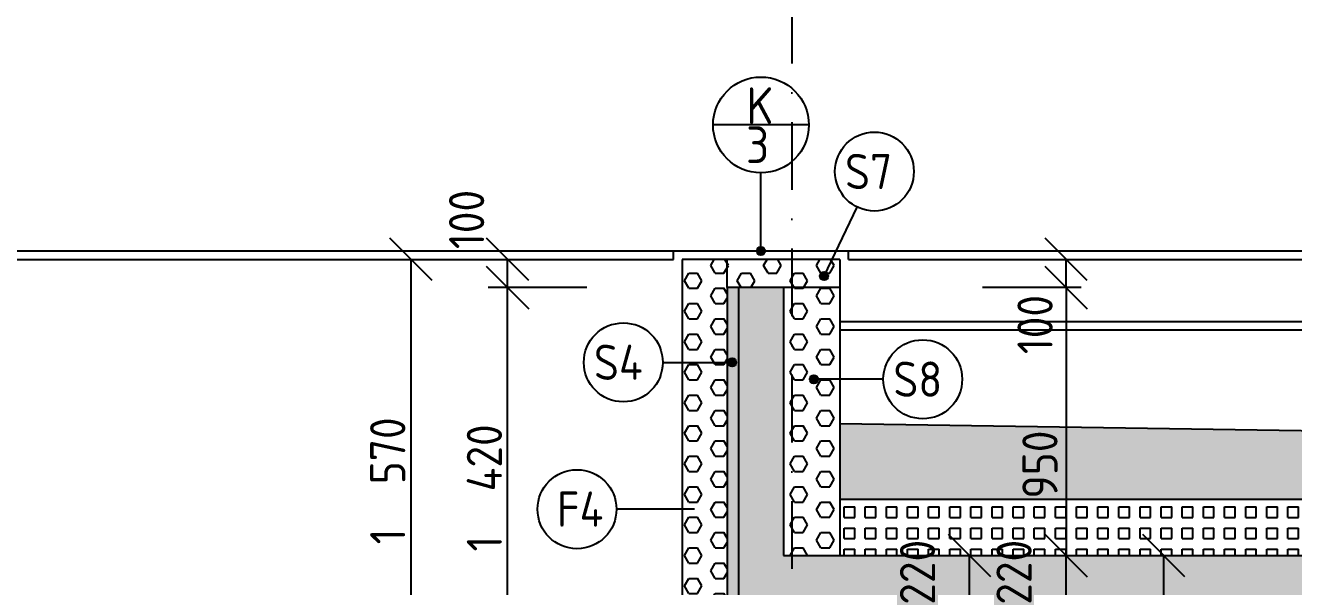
# Model space of a CAD drawing. Extents: x 3792242 to 5145247, y -1546315 to -1031918.
# Drawn here: x 3933545 to 3938045, y -1492970 to -1490980 of the extents above; entities that cross this region are included whole.
import ezdxf

# ---------------------------------------------------------------- set-up
doc = ezdxf.new("R2010")
doc.units = 0
doc.header["$MEASUREMENT"] = 0
doc.linetypes.add('BODKOCIARKOVANA_3', pattern=[5.6, 3, -1.3, 0, -1.3])
doc.layers.get('0').update_dxf_attribs({"linetype": 'CONTINUOUS'})
doc.layers.get('Defpoints').update_dxf_attribs({"color": 61, "linetype": 'CONTINUOUS'})
for name, color, linetype in [('KÓTY', 4, 'CONTINUOUS'), ('MÚRY', 1, 'CONTINUOUS'), ('OKNÁ', 143, 'CONTINUOUS'), ('osi', 253, 'CONTINUOUS'), ('TENKÁ', 7, 'CONTINUOUS'), ('ŠRAFY', 82, 'CONTINUOUS'), ('šrafy-múry', 8, 'CONTINUOUS')]:
    doc.layers.add(name, color=color, linetype=linetype)
doc.styles.add('STYLE1', font='isocp.shx')
doc.dimstyles.new('STANDARD-50', dxfattribs={"dimtxt": 125, "dimasz": 150, "dimexe": 10, "dimexo": 200, "dimgap": 20, "dimtad": 1, "dimdsep": 46, "dimlunit": 6, "dimtxsty": 'STYLE1', "dimblk1": 'OBLIQUE', "dimblk2": 'OBLIQUE', "dimsah": 1, "dimcen": 2.5, "dimse1": 1, "dimse2": 1, "dimadec": 0, "dimazin": 0, "dimtfac": 1, "dimtmove": 1, "dimatfit": 3, "dimldrblk": 'OBLIQUE', "dimfxl": 1, "dimtolj": 1, "dimtzin": 0, "dimarcsym": 0})

# ---------------------------------------------------------------- blocks, each defined once
blk = doc.blocks.new('_OBLIQUE')
at = {"color": 0, "linetype": 'ByBlock'}
blk.add_line((-0.5, -0.5), (0.5, 0.5), dxfattribs=at)
blk = doc.blocks.new('*D31643')
at = {"layer": 'Defpoints', "color": 0}
for p in [(3937250.5, -1492860.3), (3937584.5, -1492860.3), (3937250.5, -1495760.3)]:
    blk.add_point(p, dxfattribs=at)
at = {"layer": 'KÓTY', "color": 0, "lineweight": -2, "ltscale": 0.25}
blk.add_line((3937584.5, -1495760.3), (3937584.5, -1492860.3), dxfattribs=at)
at = {"layer": 'KÓTY', "color": 0, "linetype": 'ByBlock', "lineweight": -2, "xscale": 150, "yscale": 150, "zscale": 150}
for p, rotation in [((3937584.5, -1492860.3), 90), ((3937584.5, -1495760.3), 270)]:
    blk.add_blockref('_OBLIQUE', p, dxfattribs=dict(at, rotation=rotation))
at = {"layer": 'KÓTY', "color": 0, "insert": (3937502, -1494310.3), "char_height": 125, "attachment_point": 5, "rotation": 90, "style": 'STYLE1'}
blk.add_mtext('\\A1;2ﾠ900', dxfattribs=at)
blk = doc.blocks.new('*D31648')
at = {"layer": 'Defpoints', "color": 0}
for p in [(3937238, -1492860.3), (3937238, -1492860.3), (3937238, -1493080.3)]:
    blk.add_point(p, dxfattribs=at)
at = {"layer": 'KÓTY', "color": 0, "lineweight": -2, "ltscale": 0.25}
blk.add_line((3937238, -1493080.3), (3937238, -1492860.3), dxfattribs=at)
at = {"layer": 'KÓTY', "color": 0, "linetype": 'ByBlock', "lineweight": -2, "xscale": 150, "yscale": 150, "zscale": 150}
for p, rotation in [((3937238, -1492860.3), 90), ((3937238, -1493080.3), 270)]:
    blk.add_blockref('_OBLIQUE', p, dxfattribs=dict(at, rotation=rotation))
at = {"layer": 'KÓTY', "color": 0, "insert": (3937053, -1492919.5), "char_height": 125, "attachment_point": 5, "rotation": 90, "style": 'STYLE1'}
blk.add_mtext('\\A1;220', dxfattribs=at)
blk = doc.blocks.new('*D31745')
at = {"layer": 'Defpoints', "color": 0}
for p in [(3936092.5, -1491810.3), (3934913, -1493380.3), (3936092.5, -1493380.3)]:
    blk.add_point(p, dxfattribs=at)
at = {"layer": 'KÓTY', "color": 0, "lineweight": -2, "ltscale": 0.25}
blk.add_line((3934913, -1491810.3), (3934913, -1493380.3), dxfattribs=at)
at = {"layer": 'KÓTY', "color": 0, "linetype": 'ByBlock', "lineweight": -2, "xscale": 150, "yscale": 150, "zscale": 150}
for p, rotation in [((3934913, -1491810.3), 90), ((3934913, -1493380.3), 270)]:
    blk.add_blockref('_OBLIQUE', p, dxfattribs=dict(at, rotation=rotation))
at = {"layer": 'KÓTY', "color": 0, "insert": (3934830.5, -1492595.3), "char_height": 125, "attachment_point": 5, "rotation": 90, "style": 'STYLE1'}
blk.add_mtext('\\A1;1ﾠ570', dxfattribs=at)
blk = doc.blocks.new('*D31753')
at = {"layer": 'Defpoints', "color": 0}
for p in [(3935256, -1491910.3), (3936075, -1491910.3), (3936075, -1493330.3)]:
    blk.add_point(p, dxfattribs=at)
at = {"layer": 'KÓTY', "color": 0, "lineweight": -2, "ltscale": 0.25}
blk.add_line((3935256, -1493330.3), (3935256, -1491910.3), dxfattribs=at)
at = {"layer": 'KÓTY', "color": 0, "linetype": 'ByBlock', "lineweight": -2, "xscale": 150, "yscale": 150, "zscale": 150}
for p, rotation in [((3935256, -1491910.3), 90), ((3935256, -1493330.3), 270)]:
    blk.add_blockref('_OBLIQUE', p, dxfattribs=dict(at, rotation=rotation))
at = {"layer": 'KÓTY', "color": 0, "insert": (3935173.5, -1492620.3), "char_height": 125, "attachment_point": 5, "rotation": 90, "style": 'STYLE1'}
blk.add_mtext('\\A1;1ﾠ420', dxfattribs=at)
blk = doc.blocks.new('*D31754')
at = {"layer": 'Defpoints', "color": 0}
for p in [(3935256, -1491810.3), (3936075, -1491810.3), (3936075, -1491910.3)]:
    blk.add_point(p, dxfattribs=at)
at = {"layer": 'KÓTY', "color": 0, "lineweight": -2, "ltscale": 0.25}
blk.add_line((3935256, -1491910.3), (3935256, -1491810.3), dxfattribs=at)
at = {"layer": 'KÓTY', "color": 0, "linetype": 'ByBlock', "lineweight": -2, "xscale": 150, "yscale": 150, "zscale": 150}
for p, rotation in [((3935256, -1491810.3), 90), ((3935256, -1491910.3), 270)]:
    blk.add_blockref('_OBLIQUE', p, dxfattribs=dict(at, rotation=rotation))
at = {"layer": 'KÓTY', "color": 0, "insert": (3935110.5, -1491668.5), "char_height": 125, "attachment_point": 5, "rotation": 90, "style": 'STYLE1'}
blk.add_mtext('\\A1;100', dxfattribs=at)
blk = doc.blocks.new('*D31762')
at = {"layer": 'Defpoints', "color": 0}
for p in [(3936895.5, -1492860.3), (3936895.5, -1492860.3), (3936895.5, -1493080.3)]:
    blk.add_point(p, dxfattribs=at)
at = {"layer": 'KÓTY', "color": 0, "lineweight": -2, "ltscale": 0.25}
blk.add_line((3936895.5, -1493080.3), (3936895.5, -1492860.3), dxfattribs=at)
at = {"layer": 'KÓTY', "color": 0, "linetype": 'ByBlock', "lineweight": -2, "xscale": 150, "yscale": 150, "zscale": 150}
for p, rotation in [((3936895.5, -1492860.3), 90), ((3936895.5, -1493080.3), 270)]:
    blk.add_blockref('_OBLIQUE', p, dxfattribs=dict(at, rotation=rotation))
at = {"layer": 'KÓTY', "color": 0, "insert": (3936710.5, -1492919.5), "char_height": 125, "attachment_point": 5, "rotation": 90, "style": 'STYLE1'}
blk.add_mtext('\\A1;220', dxfattribs=at)
blk = doc.blocks.new('*D31763')
at = {"layer": 'Defpoints', "color": 0}
for p in [(3936235, -1491910.3), (3936235, -1492860.3), (3937238, -1492860.3)]:
    blk.add_point(p, dxfattribs=at)
at = {"layer": 'KÓTY', "color": 0, "lineweight": -2, "ltscale": 0.25}
blk.add_line((3937238, -1491910.3), (3937238, -1492860.3), dxfattribs=at)
at = {"layer": 'KÓTY', "color": 0, "linetype": 'ByBlock', "lineweight": -2, "xscale": 150, "yscale": 150, "zscale": 150}
for p, rotation in [((3937238, -1491910.3), 90), ((3937238, -1492860.3), 270)]:
    blk.add_blockref('_OBLIQUE', p, dxfattribs=dict(at, rotation=rotation))
at = {"layer": 'KÓTY', "color": 0, "insert": (3937145, -1492537.5), "char_height": 125, "attachment_point": 5, "rotation": 90, "style": 'STYLE1'}
blk.add_mtext('\\A1;950', dxfattribs=at)
blk = doc.blocks.new('*D31764')
at = {"layer": 'Defpoints', "color": 0}
for p in [(3936075, -1491810.3), (3937238, -1491810.3), (3936075, -1491910.3)]:
    blk.add_point(p, dxfattribs=at)
at = {"layer": 'KÓTY', "color": 0, "lineweight": -2, "ltscale": 0.25}
blk.add_line((3937238, -1491910.3), (3937238, -1491810.3), dxfattribs=at)
at = {"layer": 'KÓTY', "color": 0, "linetype": 'ByBlock', "lineweight": -2, "xscale": 150, "yscale": 150, "zscale": 150}
for p, rotation in [((3937238, -1491810.3), 90), ((3937238, -1491910.3), 270)]:
    blk.add_blockref('_OBLIQUE', p, dxfattribs=dict(at, rotation=rotation))
at = {"layer": 'KÓTY', "color": 0, "insert": (3937127.5, -1492041), "char_height": 125, "attachment_point": 5, "rotation": 90, "style": 'STYLE1'}
blk.add_mtext('\\A1;100', dxfattribs=at)

msp = doc.modelspace()

# ---------------------------------------------------------------- hatches: boundary and pattern name
at = {"layer": 'TENKÁ'}
h = msp.add_hatch(color=256, dxfattribs=at)
h.dxf.hatch_style = 1
h.paths.add_polyline_path([(3936155, -1491765.27, 2.41421356), (3936170, -1491780.27, 0.41421356)])
h = msp.add_hatch(color=256, dxfattribs=at)
h.dxf.hatch_style = 1
h.paths.add_polyline_path([(3936379, -1491854, -2.41421356), (3936364, -1491869, -0.41421356)])
h = msp.add_hatch(color=256, dxfattribs=at)
h.dxf.hatch_style = 1
h.paths.add_polyline_path([(3936052.5, -1492160.176, 2.41421356), (3936067.5, -1492175.176, 0.41421356)])
h = msp.add_hatch(color=256, dxfattribs=at)
h.dxf.hatch_style = 1
h.paths.add_polyline_path([(3936343, -1492220.176, -2.41421356), (3936328, -1492235.176, -0.41421356)])
at = {"layer": 'ŠRAFY'}
h = msp.add_hatch(dxfattribs=at)
h.set_pattern_fill('HEX', color=256, scale=250)
h.set_pattern_definition([(0, (-512070, 16000), (0, 54.12658774), [31.25, -62.5]), (120, (-512070, 16000), (-46.875, -27.06329387), [31.25, -62.5]), (60, (-512038.75, 16000), (-46.875, 27.06329387), [31.25, -62.5])])
h.paths.add_polyline_path([(3936235, -1492860.27), (3936435, -1492860.27), (3936435, -1492660.27), (3936435, -1492454.533), (3936435, -1491810.27), (3935875, -1491810.27), (3935875, -1493380.27), (3936035, -1493380.27), (3936035, -1491910.27), (3936075, -1491910.27), (3936235, -1491910.27)])
h = msp.add_hatch(dxfattribs=at)
h.set_pattern_fill('HONEY', color=256, scale=80)
h.set_pattern_definition([(0, (-508112, 7000), (15, 8.660254038), [10, -20]), (120, (-508112, 7000), (-15, 8.660254038), [10, -20]), (60, (-508112, 7000), (4e-15, 17.320508076), [-20, 10])])
h.paths.add_polyline_path([(3936075, -1493380.27), (3936075, -1491910.27), (3936035, -1491910.27), (3936035, -1493380.27)])
h = msp.add_hatch(dxfattribs=at)
h.set_pattern_fill('SQUARE', color=256, scale=300)
h.paths.add_polyline_path([(3936435, -1492660.27), (3938935.959, -1492660.27), (3949315, -1492660.27), (3949315, -1492455.433), (3945149.353, -1492517.918), (3945144.717, -1492517.987), (3944992.5, -1492520.27), (3936435, -1492391.908)])
h.paths.add_polyline_path([(3938884.802, -1492433.559), (3939391.602, -1492433.559), (3939391.602, -1492633.673), (3938884.802, -1492633.673)], flags=24)
h.paths.add_polyline_path([(3948828, -1492529.07), (3948828, -1492241.471), (3949078, -1492241.471), (3949078, -1492529.07)], flags=9)
h.paths.add_polyline_path([(3937020, -1492681.299), (3937020, -1492393.701), (3937270, -1492393.701), (3937270, -1492681.299)], flags=9)
h = msp.add_hatch(dxfattribs=at)
h.set_pattern_fill('SQUARE', color=256, scale=300)
h.paths.add_polyline_path([(3936435, -1492860.27), (3938935.959, -1492860.27), (3938935.959, -1492660.27), (3936435, -1492660.27)])
h.paths.add_polyline_path([(3936928, -1493063.319), (3936928, -1492775.721), (3937178, -1492775.721), (3937178, -1493063.319)], flags=9)
h.paths.add_polyline_path([(3936585.5, -1493063.319), (3936585.5, -1492775.721), (3936835.5, -1492775.721), (3936835.5, -1493063.319)], flags=9)
at = {"layer": 'šrafy-múry'}
h = msp.add_hatch(dxfattribs=at)
h.set_pattern_fill('ANSI36', color=253, scale=800)
h.set_pattern_definition([(45, (0, 7000), (53.0330086, 194.4543648), [250, -50, 0, -50])])
h.paths.add_polyline_path([(3949675, -1493330.27), (3949675, -1491910.27), (3949515, -1491910.27), (3949515, -1492860.27), (3936235, -1492860.27), (3936235, -1491910.27), (3936075, -1491910.27), (3936075, -1493330.27), (3936415, -1493330.27), (3936415, -1493080.27), (3940635, -1493080.27), (3940750, -1493080.27), (3941750, -1493080.27), (3941865, -1493080.27), (3944165, -1493080.27), (3944330, -1493080.27), (3949335, -1493080.27), (3949335, -1493330.27)])

# ---------------------------------------------------------------- linework, layer by layer
at = {"layer": 'KÓTY', "ltscale": 0.25}
for p, q in [((3935536.903, -1491910.27), (3935186.903, -1491910.27)), ((3937291.403, -1491910.27), (3936941.403, -1491910.27))]:
    msp.add_line(p, q, dxfattribs=at)
at = {"layer": 'MÚRY'}
for p, q in [((3935875, -1491810.27), (3935875, -1493380.27)), ((3936435, -1491810.27), (3935875, -1491810.27)), ((3936435, -1491810.27), (3936435, -1492391.908)), ((3936435, -1492391.908), (3944992.5, -1492520.27))]:
    msp.add_line(p, q, dxfattribs=at)
at = {"layer": 'OKNÁ', "ltscale": 0.25}
for p, q in [((3935806.5, -1492175.176), (3936052.5, -1492175.176)), ((3936589, -1492235.176), (3936343, -1492235.176)), ((3935919.5, -1492695.913), (3935642.139, -1492695.913))]:
    msp.add_line(p, q, dxfattribs=at)
for centre in [(3936557.5, -1491498.676), (3935666.5, -1492175.176), (3936729, -1492235.176), (3935502.139, -1492695.913)]:
    msp.add_circle(centre, 140, dxfattribs=at)
at = {"layer": 'osi', "linetype": 'BODKOCIARKOVANA_3', "ltscale": 80}
msp.add_line((3936265, -1485946), (3936265, -1508356), dxfattribs=at)
at = {"layer": 'TENKÁ', "ltscale": 0.25}
for p, q in [((3936325, -1491333.367), (3935985, -1491333.367)), ((3936155, -1491795.27), (3936155, -1491503.367))]:
    msp.add_line(p, q, dxfattribs=at)
at = {"layer": 'TENKÁ'}
for p, q in [((3936379, -1491869), (3936496.712, -1491624.79)), ((3903205, -1491780.27), (3940757.191, -1491780.27)), ((3935845, -1491810.27), (3935845, -1491780.27)), ((3935845, -1491780.27), (3936445, -1491780.27)), ((3936465, -1491810.27), (3936465, -1491780.27)), ((3903205, -1491810.27), (3935845, -1491810.27)), ((3936035, -1491910.27), (3936035, -1491810.27)), ((3936465, -1491810.27), (3940757.217, -1491810.27)), ((3936435, -1491910.27), (3936035, -1491910.27)), ((3936035, -1491910.27), (3936035, -1493380.27)), ((3936075, -1491910.27), (3936075, -1493380.27)), ((3936235, -1491910.27), (3936075, -1491910.27)), ((3936235, -1491910.27), (3936235, -1492860.27)), ((3936435, -1492030.27), (3949315, -1492030.27)), ((3936435, -1492060.27), (3949315, -1492060.27)), ((3936435, -1492391.908), (3936435, -1492860.27)), ((3936435, -1492660.27), (3949315, -1492660.27)), ((3936235, -1492860.27), (3949515, -1492860.27))]:
    msp.add_line(p, q, dxfattribs=at)
at = {"layer": 'TENKÁ', "ltscale": 0.25}
msp.add_circle((3936155, -1491333.367), 170, dxfattribs=at)
at = {"layer": 'TENKÁ'}
for centre in [(3936155, -1491780.27), (3936379, -1491869), (3936052.5, -1492175.176), (3936343, -1492235.176)]:
    msp.add_circle(centre, 15, dxfattribs=at)

# ---------------------------------------------------------------- texts
at = {"layer": 'TENKÁ', "style": 'STYLE1'}
for s, p in [('K', (3936102.97, -1491329.867)), ('3', (3936101.97, -1491468.504))]:
    msp.add_text(s, height=130, dxfattribs=at).set_placement(p)
at = {"layer": 'TENKÁ', "ltscale": 0.25, "style": 'STYLE1'}
for s, p in [('S7', (3936453.196, -1491560.854)), ('S4', (3935562.196, -1492237.354)), ('S8', (3936624.696, -1492297.354)), ('F4', (3935430.834, -1492758.091))]:
    msp.add_text(s, height=125, dxfattribs=at).set_placement(p)

# ---------------------------------------------------------------- dimensions: what is measured, and where the dimension line sits
at = {"layer": 'KÓTY', "ltscale": 0.25}
for base, p1, p2, picture, middle in [((3935256, -1491810.27), (3936075, -1491910.27), (3936075, -1491810.27), '*D31754', (3935193, -1491668.5)), ((3937238, -1491810.27), (3936075, -1491910.27), (3936075, -1491810.27), '*D31764', (3937210, -1492041)), ((3937238, -1492860.27), (3936235, -1491910.27), (3936235, -1492860.27), '*D31763', (3937227.5, -1492537.5))]:
    dim = msp.add_linear_dim(base=base, p1=p1, p2=p2, angle=90, dimstyle='STANDARD-50', override={"dimtxsty": 'STYLE1', "dimldrblk": 'OBLIQUE'}, dxfattribs=at)
    dim.commit()
    dim.dimension.update_dxf_attribs({"geometry": picture, "text_midpoint": middle, "dimtype": 160})
for base, p1, p2, picture, middle in [((3934913, -1493380.27), (3936092.5, -1491810.27), (3936092.5, -1493380.27), '*D31745', (3934830.457, -1492595.27)), ((3935256, -1491910.27), (3936075, -1493330.27), (3936075, -1491910.27), '*D31753', (3935173.457, -1492620.27)), ((3936895.5, -1492860.27), (3936895.5, -1493080.27), (3936895.5, -1492860.27), '*D31762', (3936710.5, -1492919.52)), ((3937238, -1492860.27), (3937238, -1493080.27), (3937238, -1492860.27), '*D31648', (3937053, -1492919.52)), ((3937584.5, -1492860.27), (3937250.5, -1495760.27), (3937250.5, -1492860.27), '*D31643', (3937501.957, -1494310.27))]:
    dim = msp.add_linear_dim(base=base, p1=p1, p2=p2, angle=90, dimstyle='STANDARD-50', override={"dimtxsty": 'STYLE1', "dimldrblk": 'OBLIQUE'}, dxfattribs=at)
    dim.commit()
    dim.dimension.update_dxf_attribs({"geometry": picture, "text_midpoint": middle})

doc.saveas('drawing.dxf')
